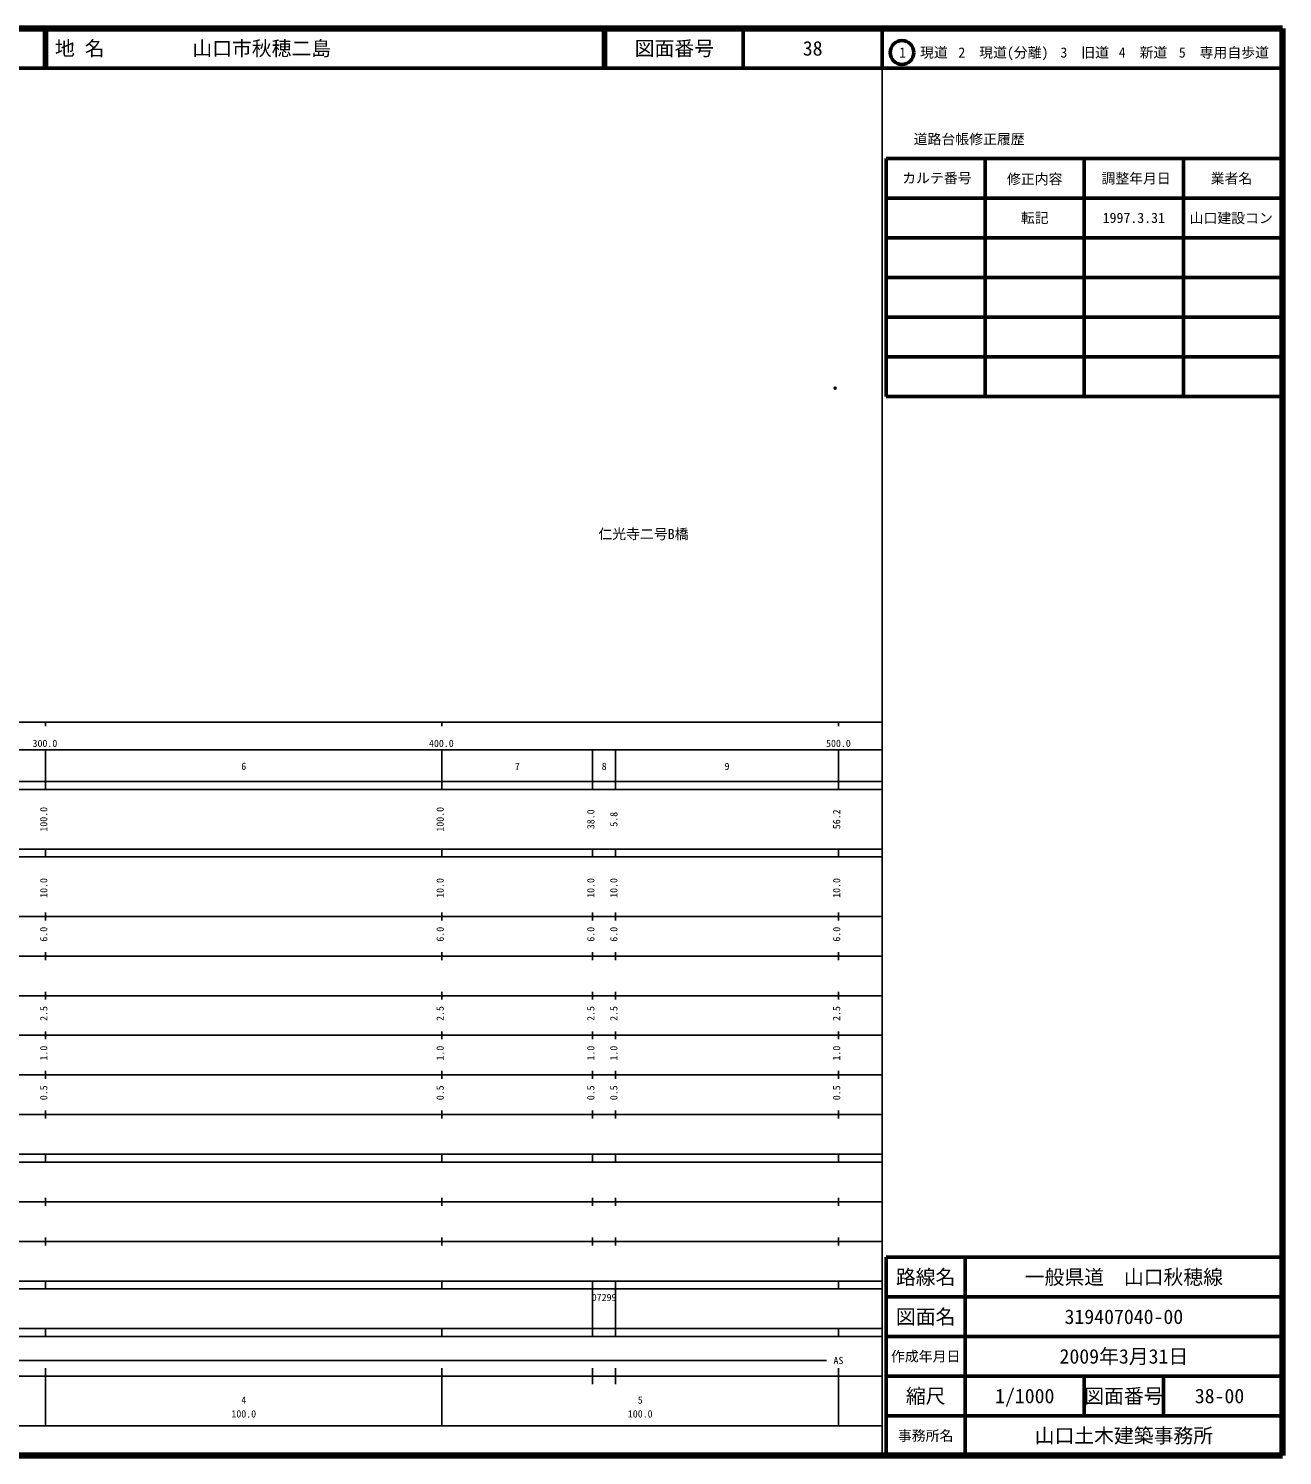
# Model space of a CAD drawing. Units: millimetres on the paper. Extents: x 40 to 680, y 20 to 380.
# Drawn here: x 363.7 to 680, y 20 to 380 of the extents above; entities that cross this region are included whole.
import ezdxf
from ezdxf.enums import TextEntityAlignment as Align

# ---------------------------------------------------------------- set-up
doc = ezdxf.new("R2010")
doc.units = ezdxf.units.MM
doc.header["$PDMODE"] = 32
doc.header["$PDSIZE"] = 0.5
doc.layers.add('M-OTRS', color=6, linetype='Continuous')
doc.layers.add('M-TTL-TXT', color=7, linetype='Continuous')
for name, color, linetype, lineweight in [('M-TTL', 2, 'Continuous', 140), ('M-TTL-BAND', 7, 'Continuous', 25), ('M-TTL-FRAM', 2, 'Continuous', 50), ('M-TTL-LINE', 7, 'Continuous', 50)]:
    doc.layers.add(name, color=color, linetype=linetype, lineweight=lineweight)
doc.styles.add('ＭＳ ゴシック', font='')
doc.styles.get('ＭＳ ゴシック').set_extended_font_data('MS Gothic')

msp = doc.modelspace()

# ---------------------------------------------------------------- linework, layer by layer
at = {"layer": 'M-OTRS'}
msp.add_point((567.173, 289.278), dxfattribs=at)
at = {"layer": 'M-TTL'}
for p, q in [((680, 380), (40, 380)), ((680, 20), (680, 380)), ((40, 20), (680, 20))]:
    msp.add_line(p, q, dxfattribs=at)
at = {"layer": 'M-TTL-BAND'}
for p, q in [((579, 20), (579, 370)), ((40, 205), (579, 205)), ((368, 205), (368, 204)), ((468, 205), (468, 204)), ((568, 205), (568, 204)), ((68, 198), (579, 198)), ((368, 188), (368, 198)), ((468, 188), (468, 198)), ((506, 188), (506, 198)), ((511.8, 188), (511.8, 198)), ((568, 188), (568, 198)), ((40, 190), (579, 190)), ((40, 188), (579, 188)), ((40, 173), (579, 173)), ((368, 171), (368, 173)), ((468, 171), (468, 173)), ((506, 171), (506, 173)), ((511.8, 171), (511.8, 173)), ((568, 171), (568, 173)), ((40, 171), (579, 171)), ((40, 156), (579, 156)), ((368, 155), (368, 157)), ((468, 155), (468, 157)), ((506, 155), (506, 157)), ((511.8, 155), (511.8, 157)), ((568, 155), (568, 157)), ((46, 146), (579, 146)), ((368, 145), (368, 147)), ((468, 145), (468, 147)), ((506, 145), (506, 147)), ((511.8, 145), (511.8, 147)), ((568, 145), (568, 147)), ((368, 135), (368, 137)), ((468, 135), (468, 137)), ((506, 135), (506, 137)), ((511.8, 135), (511.8, 137)), ((568, 135), (568, 137)), ((52, 136), (579, 136)), ((46, 126), (579, 126)), ((368, 125), (368, 127)), ((468, 125), (468, 127)), ((506, 125), (506, 127)), ((511.8, 125), (511.8, 127)), ((568, 125), (568, 127)), ((52, 116), (579, 116)), ((368, 115), (368, 117)), ((468, 115), (468, 117)), ((506, 115), (506, 117)), ((511.8, 115), (511.8, 117)), ((568, 115), (568, 117)), ((46, 106), (579, 106)), ((368, 105), (368, 107)), ((468, 105), (468, 107)), ((506, 105), (506, 107)), ((511.8, 105), (511.8, 107)), ((568, 105), (568, 107)), ((40, 96), (579, 96)), ((40, 94), (579, 94)), ((368, 94), (368, 96)), ((468, 94), (468, 96)), ((506, 94), (506, 96)), ((511.8, 94), (511.8, 96)), ((568, 94), (568, 96)), ((49, 84), (579, 84)), ((368, 83), (368, 85)), ((468, 83), (468, 85)), ((506, 83), (506, 85)), ((511.8, 83), (511.8, 85)), ((568, 83), (568, 85)), ((40, 74), (579, 74)), ((368, 73), (368, 75)), ((468, 73), (468, 75)), ((506, 73), (506, 75)), ((511.8, 73), (511.8, 75)), ((568, 73), (568, 75)), ((40, 64), (579, 64)), ((40, 62), (579, 62)), ((368, 62), (368, 64)), ((468, 62), (468, 64)), ((506, 62), (506, 64)), ((506, 52), (506, 62)), ((511.8, 62), (511.8, 64)), ((511.8, 52), (511.8, 62)), ((568, 62), (568, 64)), ((40, 52), (579, 52)), ((368, 50), (368, 52)), ((468, 50), (468, 52)), ((506, 50), (506, 52)), ((511.8, 50), (511.8, 52)), ((568, 50), (568, 52)), ((40, 50), (579, 50)), ((71, 44), (565, 44)), ((40, 40), (579, 40)), ((368, 27.5), (368, 42)), ((468, 27.5), (468, 42)), ((506, 38), (506, 42)), ((511.8, 38), (511.8, 42)), ((568, 27.5), (568, 42)), ((68, 27.5), (579, 27.5))]:
    msp.add_line(p, q, dxfattribs=at)
at = {"layer": 'M-TTL-FRAM'}
for p, q in [((580, 347.197), (580, 287.197)), ((580, 347.197), (680, 347.197)), ((580, 287.197), (680, 287.197)), ((680, 70), (580, 70)), ((580, 70), (580, 20))]:
    msp.add_line(p, q, dxfattribs=at)
at = {"layer": 'M-TTL-LINE'}
for p, q in [((367.75, 380), (367.75, 370)), ((368.25, 380), (368.25, 370)), ((508.747, 380), (508.747, 370)), ((509.247, 380), (509.247, 370)), ((543.997, 380), (543.997, 370)), ((579, 380), (579, 370)), ((40, 370), (680, 370)), ((605, 347.197), (605, 287.197)), ((630, 347.197), (630, 287.197)), ((655, 347.197), (655, 287.197)), ((580, 337.197), (680, 337.197)), ((580, 327.197), (680, 327.197)), ((580, 317.197), (680, 317.197)), ((580, 307.197), (680, 307.197)), ((580, 297.197), (680, 297.197)), ((600, 70), (600, 20)), ((680, 60), (580, 60)), ((680, 50), (580, 50)), ((680, 40), (580, 40)), ((630, 40), (630, 30)), ((650, 40), (650, 30)), ((680, 30), (580, 30))]:
    msp.add_line(p, q, dxfattribs=at)
msp.add_circle((584.031, 373.958), 3, dxfattribs=at)

# ---------------------------------------------------------------- texts
at = {"layer": 'M-TTL', "color": 7, "style": 'ＭＳ ゴシック'}
msp.add_text('仁光寺二号B橋', height=2.566, dxfattribs=at).set_placement((507.445, 250.424), align=Align.BOTTOM_LEFT)
at = {"layer": 'M-TTL-BAND', "style": 'ＭＳ ゴシック'}
for s, p in [('300.0', (367.844, 198.195)), ('400.0', (467.844, 198.195)), ('500.0', (568, 198.195)), ('6', (418, 192.405)), ('7', (487, 192.405)), ('8', (508.9, 192.405)), ('9', (539.9, 192.405)), ('07299', (508.9, 58.405)), ('AS', (568, 42.5)), ('4', (418, 32.523)), ('5', (518, 32.523)), ('100.0', (418, 29.033)), ('100.0', (518, 29.033))]:
    msp.add_text(s, height=1.833, dxfattribs=at).set_placement(p, align=Align.BOTTOM_CENTER)
for s, p in [('100.0', (369, 180.5)), ('100.0', (469, 180.5)), ('38.0', (507, 180.5)), ('5.8', (512.8, 180.5)), ('56.2', (569, 180.5)), ('10.0', (369, 163.174)), ('10.0', (469, 163.174)), ('10.0', (507, 163.174)), ('10.0', (512.8, 163.174)), ('10.0', (569, 163.174)), ('6.0', (369, 151.5)), ('6.0', (469, 151.5)), ('6.0', (507, 151.5)), ('6.0', (512.8, 151.5)), ('6.0', (569, 151.5)), ('2.5', (369, 131.5)), ('2.5', (469, 131.5)), ('2.5', (507, 131.5)), ('2.5', (512.8, 131.5)), ('2.5', (569, 131.5)), ('1.0', (369, 121.5)), ('1.0', (469, 121.5)), ('1.0', (507, 121.5)), ('1.0', (512.8, 121.5)), ('1.0', (569, 121.5)), ('0.5', (369, 111.5)), ('0.5', (469, 111.5)), ('0.5', (507, 111.5)), ('0.5', (512.8, 111.5)), ('0.5', (569, 111.5))]:
    msp.add_text(s, height=1.833, rotation=90, dxfattribs=at).set_placement(p, align=Align.BOTTOM_CENTER)
at = {"layer": 'M-TTL-TXT', "style": 'ＭＳ ゴシック'}
for s, p in [('地 名', (370.38, 375)), ('山口市秋穂二島', (405.024, 375))]:
    msp.add_text(s, height=3.666, dxfattribs=at).set_placement(p, align=Align.MIDDLE_LEFT)
for s, height, p in [('図面番号', 3.666, (526.622, 375)), ('38', 3.666, (561.497, 375)), ('1\u3000現道', 2.566, (589.448, 373.958)), ('2\u3000現道(分離)', 2.566, (609.619, 373.958)), ('3\u3000旧道', 2.566, (630.121, 373.958)), ('4\u3000新道', 2.566, (644.824, 373.958)), ('5\u3000専用自歩道', 2.566, (665.228, 373.958)), ('道路台帳修正履歴', 2.566, (600.968, 352.113)), ('カルテ番号', 2.566, (592.839, 342.277)), ('修正内容', 2.566, (617.509, 342.023)), ('調整年月日', 2.566, (643.089, 342.197)), ('業者名', 2.566, (667.134, 342.197)), ('転記', 2.566, (617.5, 332.245)), ('1997.3.31', 2.566, (642.5, 332.245)), ('山口建設コン', 2.566, (667.077, 332.189)), ('路線名', 3.666, (590, 65)), ('路線名', 3.666, (590, 65)), ('一般県道\u3000山口秋穂線', 3.666, (640, 65)), ('図面名', 3.666, (590, 55)), ('図面名', 3.666, (590, 55)), ('319407040-00', 3.666, (640, 55)), ('2009年3月31日', 3.666, (640, 45)), ('作成年月日', 2.566, (590, 45)), ('作成年月日', 2.566, (590, 45)), ('縮尺', 3.666, (590, 35)), ('縮尺', 3.666, (590, 35)), ('1/1000', 3.666, (615, 35)), ('図面番号', 3.666, (640, 35)), ('図面番号', 3.666, (640, 35)), ('38-00', 3.666, (664.125, 35)), ('事務所名', 2.566, (590, 25)), ('事務所名', 2.566, (590, 25)), ('山口土木建築事務所', 3.666, (640, 25))]:
    msp.add_text(s, height=height, dxfattribs=at).set_placement(p, align=Align.MIDDLE_CENTER)

doc.saveas('drawing.dxf')
